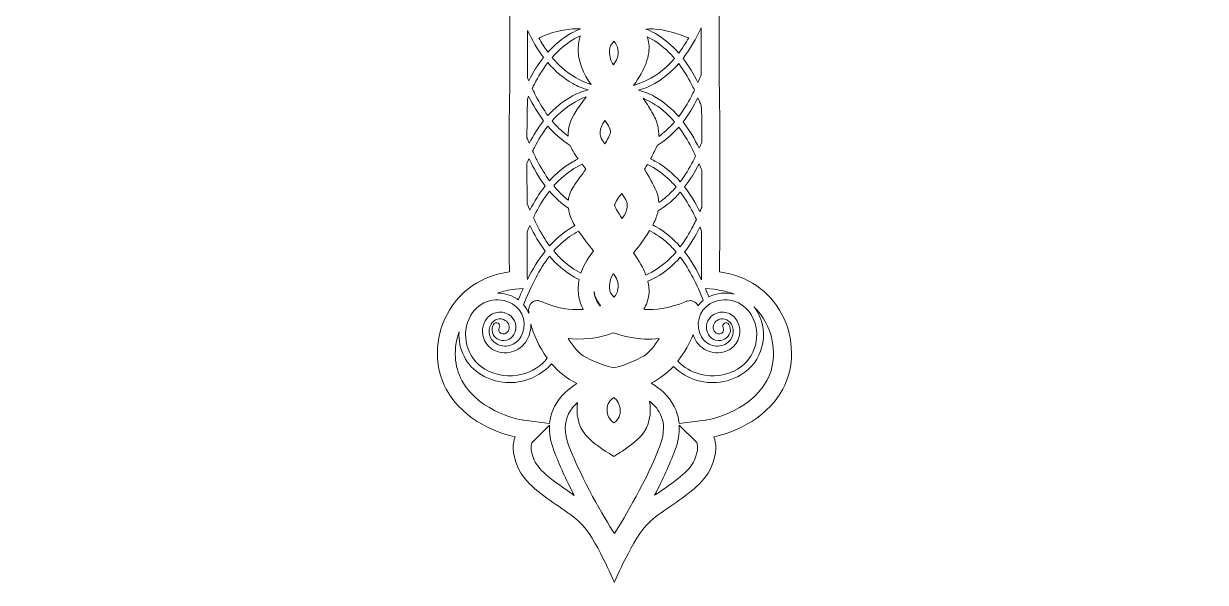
# Model space of a CAD drawing. Header units: millimetres. Extents: x -220 to 1461, y 255 to 578.
# Drawn here: x 339.9 to 599.3, y 263.3 to 386 of the extents above; entities that cross this region are included whole.
import ezdxf

# ---------------------------------------------------------------- set-up
doc = ezdxf.new("R2010")
doc.units = ezdxf.units.MM
doc.header["$MEASUREMENT"] = 0
doc.layers.add('Layer 4', color=7, linetype='Continuous')

msp = doc.modelspace()

# ---------------------------------------------------------------- linework, layer by layer
at = {"layer": 'Layer 4', "lineweight": 0}
for points, knots in [([(596.3, 449.12), (596.22, 449.14), (588.7, 451.55), (585.51, 454.9), (584.39, 456.07), (583.22, 457.77), (581.97, 459.57), (579.54, 463.1), (576.78, 467.1), (573.33, 468.6), (570.15, 469.98), (567.96, 469.7), (566.67, 469.22), (565.95, 472.42), (563.49, 480.26), (556.21, 484.31), (551.19, 487.09), (544.49, 487.06), (539.12, 484.23), (534.12, 481.6), (530.97, 476.97), (530.17, 471.14), (511.72, 471.63), (500.25, 471.9), (495.91, 471.93), (495.01, 472.93), (494.05, 473.87), (493.04, 474.77), (492.91, 480.5), (492.72, 488), (492.47, 497.28), (498.3, 498.08), (502.93, 501.23), (505.56, 506.23), (508.39, 511.59), (508.42, 518.3), (505.64, 523.31), (501.59, 530.6), (493.75, 533.06), (490.55, 533.78), (491.03, 535.07), (491.31, 537.26), (489.93, 540.44), (488.43, 543.89), (484.43, 546.65), (480.9, 549.08), (479.1, 550.32), (477.4, 551.49), (476.23, 552.61), (472.88, 555.81), (469.57, 563.13), (469.57, 563.13), (469.57, 563.13), (466.26, 555.81), (462.92, 552.61), (461.74, 551.49), (460.04, 550.32), (458.24, 549.08), (454.71, 546.65), (450.71, 543.89), (449.22, 540.44), (447.84, 537.26), (448.11, 535.07), (448.59, 533.78), (445.39, 533.06), (437.56, 530.6), (433.51, 523.31), (430.72, 518.3), (430.75, 511.59), (433.58, 506.23), (436.22, 501.23), (440.84, 498.08), (446.67, 497.28), (446.43, 488), (446.24, 480.49), (446.1, 474.77), (445.09, 473.87), (444.13, 472.93), (443.23, 471.93), (438.9, 471.9), (427.43, 471.63), (408.97, 471.14), (408.17, 476.97), (405.02, 481.6), (400.02, 484.23), (394.66, 487.06), (387.95, 487.09), (382.93, 484.31), (375.65, 480.26), (373.19, 472.42), (372.47, 469.22), (371.18, 469.7), (368.99, 469.98), (365.81, 468.6), (362.36, 467.1), (359.6, 463.1), (357.17, 459.57), (355.93, 457.77), (354.76, 456.07), (353.63, 454.9), (350.44, 451.55), (342.92, 449.14), (342.85, 449.12), (342.85, 449.12), (339.88, 448.17), (339.88, 448.17), (339.88, 448.17), (342.85, 447.23), (342.85, 447.23), (342.92, 447.21), (350.44, 444.8), (353.63, 441.45), (354.76, 440.28), (355.93, 438.58), (357.17, 436.78), (359.6, 433.25), (362.36, 429.25), (365.81, 427.75), (368.99, 426.37), (371.18, 426.65), (372.47, 427.13), (373.19, 423.93), (375.65, 416.09), (382.93, 412.04), (385.42, 410.66), (388.32, 409.97), (391.27, 409.97), (394.27, 409.97), (397.31, 410.69), (400.02, 412.11), (405.02, 414.75), (408.17, 419.38), (408.97, 425.21), (427.44, 424.71), (438.9, 424.45), (443.24, 424.42), (444.21, 423.34), (445.25, 422.32), (446.35, 421.37), (446.42, 414.11), (446.47, 407.4), (446.51, 402.83), (446.51, 402.83), (446.55, 402.83), (446.55, 402.83), (446.58, 386.22), (446.6, 368.58), (446.52, 367.64), (446.52, 367.7), (446.53, 367.74), (446.54, 367.76), (446.38, 367.13), (446.43, 347.89), (446.5, 331.46), (440.41, 330.64), (435.58, 327.35), (432.82, 322.13), (430.07, 316.91), (430, 310.45), (432.65, 305.68), (436.7, 298.39), (444.54, 295.93), (447.74, 295.21), (447.26, 293.92), (446.98, 291.73), (448.36, 288.55), (449.86, 285.1), (453.86, 282.34), (457.39, 279.91), (459.19, 278.67), (460.89, 277.5), (462.06, 276.37), (465.41, 273.18), (469.51, 263.27), (469.51, 263.27), (469.51, 263.27), (473.73, 273.18), (477.08, 276.37), (478.25, 277.5), (479.96, 278.67), (481.76, 279.91), (485.29, 282.34), (489.29, 285.1), (490.78, 288.55), (492.16, 291.73), (491.89, 293.92), (491.4, 295.21), (494.6, 295.93), (502.44, 298.39), (506.49, 305.68), (509.14, 310.45), (509.07, 316.91), (506.32, 322.13), (503.57, 327.35), (498.73, 330.64), (492.64, 331.46), (492.71, 347.89), (492.76, 367.13), (492.61, 367.76), (492.61, 367.74), (492.62, 367.7), (492.63, 367.64), (492.55, 368.58), (492.56, 386.22), (492.59, 402.83), (492.59, 402.83), (492.64, 402.83), (492.64, 402.83), (492.67, 407.4), (492.73, 414.11), (492.79, 421.37), (493.89, 422.32), (494.93, 423.34), (495.91, 424.42), (500.24, 424.45), (511.71, 424.71), (530.17, 425.21), (530.97, 419.38), (534.12, 414.75), (539.12, 412.11), (541.83, 410.69), (544.88, 409.97), (547.88, 409.97), (550.82, 409.97), (553.72, 410.66), (556.21, 412.04), (563.49, 416.09), (565.95, 423.93), (566.67, 427.13), (567.96, 426.65), (570.15, 426.37), (573.33, 427.75), (576.78, 429.25), (579.54, 433.25), (581.97, 436.78), (583.22, 438.58), (584.39, 440.28), (585.51, 441.45), (588.7, 444.8), (596.22, 447.21), (596.3, 447.23), (596.3, 447.23), (599.27, 448.17), (599.27, 448.17), (599.27, 448.17), (596.3, 449.12), (596.3, 449.12)], [0, 0, 0, 0, 1, 1, 1, 2, 2, 2, 3, 3, 3, 4, 4, 4, 5, 5, 5, 6, 6, 6, 7, 7, 7, 8, 8, 8, 9, 9, 9, 10, 10, 10, 11, 11, 11, 12, 12, 12, 13, 13, 13, 14, 14, 14, 15, 15, 15, 16, 16, 16, 17, 17, 17, 18, 18, 18, 19, 19, 19, 20, 20, 20, 21, 21, 21, 22, 22, 22, 23, 23, 23, 24, 24, 24, 25, 25, 25, 26, 26, 26, 27, 27, 27, 28, 28, 28, 29, 29, 29, 30, 30, 30, 31, 31, 31, 32, 32, 32, 33, 33, 33, 34, 34, 34, 35, 35, 35, 36, 36, 36, 37, 37, 37, 38, 38, 38, 39, 39, 39, 40, 40, 40, 41, 41, 41, 42, 42, 42, 43, 43, 43, 44, 44, 44, 45, 45, 45, 46, 46, 46, 47, 47, 47, 48, 48, 48, 49, 49, 49, 50, 50, 50, 51, 51, 51, 52, 52, 52, 53, 53, 53, 54, 54, 54, 55, 55, 55, 56, 56, 56, 57, 57, 57, 58, 58, 58, 59, 59, 59, 60, 60, 60, 61, 61, 61, 62, 62, 62, 63, 63, 63, 64, 64, 64, 65, 65, 65, 66, 66, 66, 67, 67, 67, 68, 68, 68, 69, 69, 69, 70, 70, 70, 71, 71, 71, 72, 72, 72, 73, 73, 73, 74, 74, 74, 75, 75, 75, 76, 76, 76, 77, 77, 77, 78, 78, 78, 79, 79, 79, 80, 80, 80, 81, 81, 81, 82, 82, 82, 82]), ([(454.01, 378.57), (452.76, 376.99), (451.69, 375.25), (450.75, 373.44), (450.66, 373.64), (450.57, 373.85), (450.49, 374.05), (450.5, 376.53), (450.5, 379.89), (450.5, 384.45), (451.49, 382.38), (452.64, 380.38), (454.01, 378.57)], [0, 0, 0, 0, 1, 1, 1, 2, 2, 2, 3, 3, 3, 4, 4, 4, 4]), ([(460.04, 383.86), (458.09, 382.75), (456.42, 381.33), (454.97, 379.71), (454.23, 380.72), (453.55, 381.78), (452.93, 382.88), (453.09, 382.91), (453.25, 382.95), (453.39, 383.02), (453.43, 383.03), (453.47, 383.05), (453.5, 383.06), (457.08, 384.64), (460.08, 384.9), (461.96, 384.84), (462.01, 384.84), (462.05, 384.83), (462.09, 384.83), (461.39, 384.56), (460.7, 384.24), (460.04, 383.86)], [0, 0, 0, 0, 1, 1, 1, 2, 2, 2, 3, 3, 3, 4, 4, 4, 5, 5, 5, 6, 6, 6, 7, 7, 7, 7]), ([(483.66, 379.5), (482.17, 381.21), (480.44, 382.71), (478.4, 383.86), (477.77, 384.22), (477.11, 384.54), (476.44, 384.8), (476.44, 384.8), (476.45, 384.8), (476.45, 384.8), (478.25, 384.91), (481.26, 384.7), (485.34, 383.04), (485.34, 383.04), (485.41, 383.01), (485.41, 383.01), (485.55, 382.95), (485.71, 382.9), (485.86, 382.87), (485.2, 381.7), (484.47, 380.57), (483.66, 379.5)], [0, 0, 0, 0, 1, 1, 1, 2, 2, 2, 3, 3, 3, 4, 4, 4, 5, 5, 5, 6, 6, 6, 7, 7, 7, 7]), ([(488.6, 374.76), (488.37, 374.2), (488.13, 373.63), (487.89, 373.07), (486.95, 374.93), (485.87, 376.72), (484.61, 378.35), (486.2, 380.4), (487.49, 382.69), (488.59, 385.07), (488.59, 380.63), (488.59, 377.28), (488.6, 374.76)], [0, 0, 0, 0, 1, 1, 1, 2, 2, 2, 3, 3, 3, 4, 4, 4, 4]), ([(464.46, 372.59), (462.03, 373.37), (459.81, 374.7), (457.92, 376.42), (457.19, 377.08), (456.51, 377.8), (455.88, 378.56), (456.41, 379.16), (456.97, 379.74), (457.57, 380.28), (458.92, 381.51), (460.44, 382.53), (462.07, 383.31), (461.89, 382.75), (461.75, 382.17), (461.68, 381.57), (461.22, 377.88), (462.91, 374.68), (464.46, 372.59)], [0, 0, 0, 0, 1, 1, 1, 2, 2, 2, 3, 3, 3, 4, 4, 4, 5, 5, 5, 6, 6, 6, 6]), ([(468.48, 380.11), (468.48, 380.91), (468.98, 381.62), (469.46, 382.11), (469.94, 381.58), (470.24, 381), (470.34, 380.38), (470.59, 378.85), (470.01, 377.8), (469.32, 376.96), (468.86, 377.62), (468.48, 378.59), (468.48, 380.11)], [0, 0, 0, 0, 1, 1, 1, 2, 2, 2, 3, 3, 3, 4, 4, 4, 4]), ([(480.88, 376.42), (478.84, 374.57), (476.41, 373.18), (473.76, 372.42), (476.31, 375.91), (477.43, 378.98), (477.11, 381.57), (477.04, 382.1), (476.92, 382.61), (476.75, 383.11), (478.25, 382.37), (479.64, 381.41), (480.88, 380.28), (481.54, 379.68), (482.16, 379.03), (482.74, 378.35), (482.16, 377.67), (481.54, 377.02), (480.88, 376.42)], [0, 0, 0, 0, 1, 1, 1, 2, 2, 2, 3, 3, 3, 4, 4, 4, 5, 5, 5, 6, 6, 6, 6]), ([(460.39, 372.84), (461.47, 372.22), (462.61, 371.75), (463.81, 371.43), (462.49, 371.11), (461.23, 370.6), (460.04, 369.93), (458.09, 368.82), (456.42, 367.39), (454.97, 365.77), (453.97, 367.12), (453.1, 368.57), (452.33, 370.06), (452.04, 370.61), (451.77, 371.18), (451.5, 371.75), (451.66, 372.07), (451.82, 372.39), (451.98, 372.71), (452.84, 374.36), (453.81, 375.95), (454.95, 377.41), (456.48, 375.62), (458.27, 374.04), (460.39, 372.84)], [0, 0, 0, 0, 1, 1, 1, 2, 2, 2, 3, 3, 3, 4, 4, 4, 5, 5, 5, 6, 6, 6, 7, 7, 7, 8, 8, 8, 8]), ([(483.66, 377.2), (484.73, 375.79), (485.65, 374.28), (486.47, 372.71), (486.69, 372.27), (486.91, 371.83), (487.12, 371.38), (486.91, 370.94), (486.69, 370.49), (486.47, 370.06), (485.65, 368.49), (484.73, 366.97), (483.66, 365.56), (482.17, 367.27), (480.44, 368.77), (478.4, 369.93), (477.27, 370.57), (476.08, 371.06), (474.82, 371.38), (476.08, 371.7), (477.27, 372.19), (478.4, 372.84), (480.44, 374), (482.17, 375.49), (483.66, 377.2)], [0, 0, 0, 0, 1, 1, 1, 2, 2, 2, 3, 3, 3, 4, 4, 4, 5, 5, 5, 6, 6, 6, 7, 7, 7, 8, 8, 8, 8]), ([(450.42, 360.77), (450.4, 360.81), (450.38, 360.85), (450.36, 360.88), (450.37, 364.59), (450.38, 366.88), (450.41, 367.19), (450.41, 367.19), (450.49, 368.18), (450.49, 368.18), (450.49, 368.18), (450.44, 368.19), (450.44, 368.19), (450.44, 368.51), (450.45, 368.92), (450.45, 369.45), (450.54, 369.65), (450.63, 369.86), (450.72, 370.06), (451.66, 368.15), (452.74, 366.31), (454.01, 364.63), (452.81, 363.11), (451.77, 361.45), (450.86, 359.71), (450.71, 360.06), (450.56, 360.41), (450.42, 360.77)], [0, 0, 0, 0, 1, 1, 1, 2, 2, 2, 3, 3, 3, 4, 4, 4, 5, 5, 5, 6, 6, 6, 7, 7, 7, 8, 8, 8, 9, 9, 9, 9]), ([(459.41, 361.27), (458.89, 361.65), (458.39, 362.05), (457.92, 362.48), (457.19, 363.14), (456.51, 363.86), (455.88, 364.62), (456.41, 365.22), (456.97, 365.8), (457.57, 366.35), (459.26, 367.88), (461.23, 369.11), (463.36, 369.91), (462.53, 368.81), (461.76, 367.73), (461.05, 366.65), (459.87, 364.86), (459.31, 363.01), (459.41, 361.27)], [0, 0, 0, 0, 1, 1, 1, 2, 2, 2, 3, 3, 3, 4, 4, 4, 5, 5, 5, 6, 6, 6, 6]), ([(479.05, 363.57), (478.8, 364.55), (478.38, 365.56), (477.79, 366.57), (477.11, 367.73), (476.46, 368.73), (475.87, 369.59), (477.7, 368.79), (479.39, 367.69), (480.88, 366.35), (481.54, 365.74), (482.16, 365.09), (482.74, 364.41), (482.16, 363.73), (481.54, 363.08), (480.88, 362.48), (480.38, 362.02), (479.85, 361.6), (479.3, 361.2), (479.33, 361.96), (479.25, 362.76), (479.05, 363.57)], [0, 0, 0, 0, 1, 1, 1, 2, 2, 2, 3, 3, 3, 4, 4, 4, 5, 5, 5, 6, 6, 6, 7, 7, 7, 7]), ([(488.16, 358.6), (487.16, 360.65), (485.99, 362.62), (484.61, 364.41), (485.87, 366.04), (486.95, 367.83), (487.89, 369.69), (488.14, 369.12), (488.38, 368.56), (488.61, 367.98), (488.61, 367.98), (488.68, 367.19), (488.68, 367.19), (488.71, 366.85), (488.73, 364.2), (488.73, 359.94), (488.54, 359.49), (488.35, 359.04), (488.16, 358.6)], [0, 0, 0, 0, 1, 1, 1, 2, 2, 2, 3, 3, 3, 4, 4, 4, 5, 5, 5, 6, 6, 6, 6]), ([(451.98, 358.77), (452.84, 360.42), (453.81, 362.01), (454.95, 363.48), (456.35, 361.83), (457.96, 360.39), (459.85, 359.23), (460.01, 358.82), (460.22, 358.4), (460.48, 357.96), (460.83, 357.37), (461.23, 356.81), (461.63, 356.27), (461.21, 356.08), (460.8, 355.87), (460.39, 355.64), (458.44, 354.53), (456.77, 353.11), (455.32, 351.49), (454.32, 352.83), (453.45, 354.28), (452.68, 355.77), (452.3, 356.5), (451.94, 357.25), (451.6, 358), (451.73, 358.26), (451.85, 358.51), (451.98, 358.77)], [0, 0, 0, 0, 1, 1, 1, 2, 2, 2, 3, 3, 3, 4, 4, 4, 5, 5, 5, 6, 6, 6, 7, 7, 7, 8, 8, 8, 9, 9, 9, 9]), ([(467.44, 364.74), (468.33, 363.59), (468.75, 362.65), (468.69, 362.26), (468.64, 361.89), (468.4, 361.09), (467.46, 359.56), (467.2, 359.94), (467, 360.23), (466.88, 360.41), (466.88, 360.41), (466.84, 360.47), (466.84, 360.47), (466.32, 361.37), (466.05, 362.82), (467.44, 364.74)], [0, 0, 0, 0, 1, 1, 1, 2, 2, 2, 3, 3, 3, 4, 4, 4, 5, 5, 5, 5]), ([(478.75, 355.64), (478.34, 355.87), (477.91, 356.09), (477.48, 356.28), (477.96, 357.16), (478.4, 358.03), (478.79, 358.91), (478.83, 359), (478.87, 359.11), (478.91, 359.21), (480.73, 360.32), (482.3, 361.7), (483.66, 363.26), (484.73, 361.85), (485.65, 360.34), (486.47, 358.77), (486.78, 358.15), (487.08, 357.53), (487.38, 356.9), (487.19, 356.52), (487.01, 356.14), (486.81, 355.77), (486, 354.2), (485.08, 352.68), (484.01, 351.27), (482.52, 352.98), (480.79, 354.48), (478.75, 355.64)], [0, 0, 0, 0, 1, 1, 1, 2, 2, 2, 3, 3, 3, 4, 4, 4, 5, 5, 5, 6, 6, 6, 7, 7, 7, 8, 8, 8, 9, 9, 9, 9]), ([(450.42, 346.48), (450.41, 346.51), (450.39, 346.54), (450.37, 346.57), (450.37, 349.76), (450.36, 352.7), (450.36, 355.3), (450.51, 355.64), (450.65, 355.98), (450.81, 356.32), (451.81, 354.21), (452.97, 352.18), (454.36, 350.34), (453.07, 348.72), (451.97, 346.92), (451.01, 345.05), (450.81, 345.53), (450.61, 346), (450.42, 346.48)], [0, 0, 0, 0, 1, 1, 1, 2, 2, 2, 3, 3, 3, 4, 4, 4, 5, 5, 5, 6, 6, 6, 6]), ([(458.27, 348.19), (457.53, 348.86), (456.86, 349.58), (456.23, 350.33), (456.76, 350.94), (457.32, 351.51), (457.92, 352.06), (459.28, 353.3), (460.82, 354.34), (462.49, 355.11), (462.75, 354.74), (463.02, 354.37), (463.29, 354), (463.01, 353.62), (462.73, 353.23), (462.45, 352.84), (462.28, 352.61), (462.1, 352.37), (461.92, 352.12), (461.42, 351.47), (460.91, 350.78), (460.48, 350.04), (459.9, 349.06), (459.56, 348.15), (459.44, 347.25), (459.44, 347.24), (459.44, 347.23), (459.44, 347.22), (459.04, 347.53), (458.64, 347.85), (458.27, 348.19)], [0, 0, 0, 0, 1, 1, 1, 2, 2, 2, 3, 3, 3, 4, 4, 4, 5, 5, 5, 6, 6, 6, 7, 7, 7, 8, 8, 8, 9, 9, 9, 10, 10, 10, 10]), ([(479.3, 346.67), (479.28, 347.54), (479.12, 348.37), (478.79, 349.1), (478.06, 350.74), (477.17, 352.39), (476.13, 354), (476.35, 354.35), (476.57, 354.7), (476.78, 355.05), (478.39, 354.28), (479.89, 353.27), (481.23, 352.06), (481.89, 351.45), (482.51, 350.8), (483.09, 350.12), (482.51, 349.44), (481.89, 348.79), (481.23, 348.19), (480.62, 347.64), (479.98, 347.13), (479.3, 346.67)], [0, 0, 0, 0, 1, 1, 1, 2, 2, 2, 3, 3, 3, 4, 4, 4, 5, 5, 5, 6, 6, 6, 7, 7, 7, 7]), ([(484.96, 350.12), (486.17, 351.69), (487.22, 353.41), (488.13, 355.19), (488.33, 354.72), (488.53, 354.25), (488.72, 353.77), (488.73, 353.76), (488.73, 353.76), (488.73, 353.76), (488.73, 351.29), (488.72, 348.55), (488.71, 345.61), (488.58, 345.3), (488.45, 344.99), (488.32, 344.69), (487.36, 346.6), (486.26, 348.45), (484.96, 350.12)], [0, 0, 0, 0, 1, 1, 1, 2, 2, 2, 3, 3, 3, 4, 4, 4, 5, 5, 5, 6, 6, 6, 6]), ([(452.33, 344.48), (453.18, 346.13), (454.16, 347.72), (455.29, 349.19), (456.51, 347.76), (457.89, 346.49), (459.46, 345.42), (459.62, 344.16), (460.1, 342.88), (460.89, 341.62), (460.72, 341.53), (460.56, 341.44), (460.39, 341.35), (458.48, 340.27), (456.81, 338.83), (455.33, 337.18), (454.33, 338.54), (453.45, 339.98), (452.68, 341.48), (452.36, 342.1), (452.06, 342.72), (451.77, 343.35), (451.95, 343.73), (452.14, 344.11), (452.33, 344.48)], [0, 0, 0, 0, 1, 1, 1, 2, 2, 2, 3, 3, 3, 4, 4, 4, 5, 5, 5, 6, 6, 6, 7, 7, 7, 8, 8, 8, 8]), ([(469.58, 346.15), (469.63, 346.46), (470.14, 347.41), (471.15, 348.7), (471.15, 348.7), (471.72, 347.9), (471.72, 347.9), (471.72, 347.9), (472.08, 347.29), (472.08, 347.29), (472.48, 346.42), (472.65, 345.01), (471.27, 343.17), (470.22, 344.64), (469.62, 345.79), (469.58, 346.15)], [0, 0, 0, 0, 1, 1, 1, 2, 2, 2, 3, 3, 3, 4, 4, 4, 5, 5, 5, 5]), ([(478.75, 341.35), (478.49, 341.5), (478.23, 341.63), (477.97, 341.76), (478.46, 342.66), (478.83, 343.56), (479.05, 344.44), (479.08, 344.57), (479.11, 344.71), (479.14, 344.85), (481.01, 345.97), (482.62, 347.38), (484.01, 348.97), (485.08, 347.57), (486, 346.05), (486.81, 344.48), (487.07, 343.99), (487.31, 343.48), (487.55, 342.98), (487.31, 342.48), (487.07, 341.98), (486.81, 341.48), (486, 339.91), (485.08, 338.39), (484.01, 336.99), (482.52, 338.69), (480.79, 340.19), (478.75, 341.35)], [0, 0, 0, 0, 1, 1, 1, 2, 2, 2, 3, 3, 3, 4, 4, 4, 5, 5, 5, 6, 6, 6, 7, 7, 7, 8, 8, 8, 9, 9, 9, 9]), ([(450.43, 330.59), (450.42, 333.94), (450.4, 337.18), (450.39, 340.26), (450.59, 340.72), (450.78, 341.19), (450.99, 341.65), (451.95, 339.68), (453.06, 337.77), (454.37, 336.04), (452.84, 334.12), (451.54, 331.98), (450.44, 329.77), (450.44, 329.77), (450.43, 330.59), (450.43, 330.59)], [0, 0, 0, 0, 1, 1, 1, 2, 2, 2, 3, 3, 3, 4, 4, 4, 5, 5, 5, 5]), ([(457.92, 337.77), (459.06, 338.81), (460.33, 339.7), (461.69, 340.42), (462.67, 338.99), (463.75, 337.55), (464.96, 336.07), (463.99, 334.88), (462.87, 333.19), (462.19, 331.17), (460.78, 331.91), (459.45, 332.82), (458.27, 333.9), (457.53, 334.57), (456.86, 335.29), (456.23, 336.05), (456.76, 336.65), (457.32, 337.23), (457.92, 337.77)], [0, 0, 0, 0, 1, 1, 1, 2, 2, 2, 3, 3, 3, 4, 4, 4, 5, 5, 5, 6, 6, 6, 6]), ([(473.74, 335.62), (474.57, 336.6), (475.82, 338.2), (477.24, 340.53), (478.68, 339.79), (480.02, 338.86), (481.23, 337.77), (481.89, 337.17), (482.51, 336.52), (483.09, 335.84), (482.51, 335.16), (481.89, 334.51), (481.23, 333.9), (479.81, 332.62), (478.21, 331.56), (476.47, 330.77), (475.91, 332.28), (475, 333.9), (473.74, 335.62)], [0, 0, 0, 0, 1, 1, 1, 2, 2, 2, 3, 3, 3, 4, 4, 4, 5, 5, 5, 6, 6, 6, 6]), ([(484.96, 335.84), (486.26, 337.51), (487.36, 339.36), (488.32, 341.27), (488.45, 340.98), (488.57, 340.68), (488.7, 340.39), (488.69, 337.27), (488.67, 333.98), (488.66, 330.59), (488.66, 330.59), (488.66, 329.71), (488.66, 329.71), (487.62, 331.88), (486.41, 333.96), (484.96, 335.84)], [0, 0, 0, 0, 1, 1, 1, 2, 2, 2, 3, 3, 3, 4, 4, 4, 5, 5, 5, 5]), ([(453.51, 324.94), (453.47, 324.96), (453.43, 324.98), (453.39, 324.99), (453.14, 325.1), (452.87, 325.16), (452.61, 325.16), (452.61, 325.16), (452.61, 325.16), (452.61, 325.16), (452.23, 325.16), (451.87, 325.05), (451.56, 324.83), (450.74, 324.25), (450.66, 323.29), (450.76, 322.31), (450.49, 323.02), (450.09, 323.68), (449.59, 324.26), (450.3, 325.98), (451.53, 328.64), (452.33, 330.19), (453.18, 331.84), (454.16, 333.43), (455.29, 334.9), (456.83, 333.1), (458.62, 331.53), (460.74, 330.32), (461.09, 330.12), (461.45, 329.94), (461.82, 329.77), (461.61, 328.72), (461.53, 327.6), (461.68, 326.44), (461.82, 325.29), (462.17, 324.21), (462.73, 323.21), (462.48, 323.19), (462.22, 323.18), (461.96, 323.17), (460.08, 323.11), (457.08, 323.37), (453.51, 324.94)], [0, 0, 0, 0, 1, 1, 1, 2, 2, 2, 3, 3, 3, 4, 4, 4, 5, 5, 5, 6, 6, 6, 7, 7, 7, 8, 8, 8, 9, 9, 9, 10, 10, 10, 11, 11, 11, 12, 12, 12, 13, 13, 13, 14, 14, 14, 14]), ([(487.88, 324), (487.75, 324.32), (487.54, 324.6), (487.22, 324.83), (486.7, 325.2), (485.99, 325.27), (485.41, 325), (485.41, 325), (485.33, 324.96), (485.33, 324.96), (481.26, 323.31), (478.25, 323.1), (476.45, 323.21), (476.29, 323.22), (476.14, 323.23), (475.98, 323.25), (476.59, 324.25), (476.97, 325.32), (477.11, 326.44), (477.23, 327.37), (477.15, 328.37), (476.89, 329.43), (477.53, 329.68), (478.15, 329.98), (478.75, 330.32), (480.79, 331.48), (482.52, 332.98), (484.01, 334.69), (485.08, 333.28), (486, 331.76), (486.81, 330.19), (487.65, 328.57), (488.39, 326.89), (489.07, 325.2), (488.62, 324.84), (488.22, 324.44), (487.88, 324)], [0, 0, 0, 0, 1, 1, 1, 2, 2, 2, 3, 3, 3, 4, 4, 4, 5, 5, 5, 6, 6, 6, 7, 7, 7, 8, 8, 8, 9, 9, 9, 10, 10, 10, 11, 11, 11, 12, 12, 12, 12]), ([(469.32, 331.05), (470.01, 330.21), (470.59, 329.16), (470.34, 327.63), (470.24, 327.01), (469.94, 326.43), (469.46, 325.9), (468.98, 326.39), (468.48, 327.1), (468.48, 327.9), (468.48, 329.42), (468.86, 330.39), (469.32, 331.05)], [0, 0, 0, 0, 1, 1, 1, 2, 2, 2, 3, 3, 3, 4, 4, 4, 4]), ([(447.74, 327.63), (447.74, 327.63), (449.5, 327.79), (449.5, 327.79), (449.13, 326.96), (448.79, 326.14), (448.47, 325.32), (448.29, 325.45), (448.11, 325.57), (447.91, 325.69), (446.68, 326.41), (445.3, 326.79), (443.91, 326.81), (445.1, 327.22), (446.39, 327.5), (447.74, 327.63)], [0, 0, 0, 0, 1, 1, 1, 2, 2, 2, 3, 3, 3, 4, 4, 4, 5, 5, 5, 5]), ([(466.48, 324.06), (466.44, 324.04), (466.41, 324.03), (466.37, 324.02), (465.66, 324.86), (465.24, 325.82), (465.11, 326.87), (465.09, 326.96), (465.09, 327.05), (465.08, 327.15), (465.26, 325.89), (465.86, 324.84), (466.48, 324.06)], [0, 0, 0, 0, 1, 1, 1, 2, 2, 2, 3, 3, 3, 4, 4, 4, 4]), ([(495.85, 326.56), (493.97, 327.04), (492.01, 326.82), (490.28, 325.96), (490.04, 326.57), (489.79, 327.18), (489.53, 327.8), (489.53, 327.8), (491.35, 327.63), (491.35, 327.63), (492.96, 327.48), (494.47, 327.12), (495.85, 326.56)], [0, 0, 0, 0, 1, 1, 1, 2, 2, 2, 3, 3, 3, 4, 4, 4, 4]), ([(438.05, 321.96), (438.95, 323.53), (440.4, 324.65), (442.13, 325.11), (443.84, 325.56), (445.63, 325.31), (447.16, 324.41), (449.64, 322.95), (450.48, 319.71), (449.04, 317.19), (448.5, 316.25), (447.63, 315.58), (446.59, 315.3), (445.56, 315.03), (444.49, 315.18), (443.58, 315.72), (442.11, 316.58), (441.62, 318.49), (442.47, 319.98), (442.78, 320.52), (443.28, 320.9), (443.87, 321.06), (444.46, 321.22), (445.07, 321.13), (445.6, 320.82), (446.41, 320.34), (446.68, 319.28), (446.21, 318.46), (446.05, 318.17), (445.79, 317.97), (445.48, 317.89), (445.17, 317.81), (444.85, 317.85), (444.58, 318.02), (444.18, 318.25), (444.05, 318.76), (444.28, 319.16), (444.48, 319.52), (444.36, 319.97), (444, 320.18), (443.65, 320.38), (443.2, 320.26), (442.99, 319.9), (442.36, 318.8), (442.73, 317.38), (443.82, 316.74), (444.44, 316.37), (445.16, 316.27), (445.85, 316.46), (446.55, 316.64), (447.14, 317.09), (447.5, 317.72), (448.37, 319.25), (447.86, 321.21), (446.35, 322.1), (445.48, 322.61), (444.47, 322.75), (443.49, 322.49), (442.51, 322.23), (441.69, 321.6), (441.18, 320.71), (439.93, 318.53), (440.67, 315.71), (442.82, 314.44), (444.08, 313.7), (445.56, 313.49), (446.97, 313.87), (448.39, 314.25), (449.59, 315.16), (450.33, 316.45), (450.96, 317.57), (451.24, 318.79), (451.22, 319.99), (451.78, 317.91), (452.9, 315.1), (454.82, 312.49), (453.39, 310.78), (451.49, 309.56), (449.31, 308.98), (446.53, 308.24), (443.62, 308.64), (441.14, 310.11), (437.07, 312.51), (435.68, 317.83), (438.05, 321.96)], [0, 0, 0, 0, 1, 1, 1, 2, 2, 2, 3, 3, 3, 4, 4, 4, 5, 5, 5, 6, 6, 6, 7, 7, 7, 8, 8, 8, 9, 9, 9, 10, 10, 10, 11, 11, 11, 12, 12, 12, 13, 13, 13, 14, 14, 14, 15, 15, 15, 16, 16, 16, 17, 17, 17, 18, 18, 18, 19, 19, 19, 20, 20, 20, 21, 21, 21, 22, 22, 22, 23, 23, 23, 24, 24, 24, 25, 25, 25, 26, 26, 26, 27, 27, 27, 28, 28, 28, 28]), ([(499.64, 321.96), (502.01, 317.83), (500.62, 312.51), (496.56, 310.11), (494.07, 308.65), (491.16, 308.24), (488.38, 308.98), (486.49, 309.48), (484.8, 310.47), (483.46, 311.84), (485, 313.77), (486.09, 315.85), (486.81, 317.7), (486.95, 317.27), (487.14, 316.86), (487.37, 316.45), (488.11, 315.16), (489.3, 314.25), (490.72, 313.87), (492.13, 313.49), (493.61, 313.7), (494.87, 314.44), (497.02, 315.71), (497.76, 318.53), (496.51, 320.71), (496, 321.6), (495.18, 322.23), (494.2, 322.49), (493.22, 322.75), (492.21, 322.61), (491.34, 322.1), (489.83, 321.21), (489.32, 319.25), (490.19, 317.72), (490.56, 317.09), (491.14, 316.64), (491.84, 316.46), (492.53, 316.27), (493.25, 316.37), (493.87, 316.74), (494.96, 317.38), (495.33, 318.8), (494.7, 319.9), (494.49, 320.26), (494.04, 320.38), (493.69, 320.18), (493.33, 319.97), (493.21, 319.52), (493.41, 319.16), (493.64, 318.76), (493.51, 318.25), (493.12, 318.02), (492.84, 317.85), (492.52, 317.81), (492.22, 317.89), (491.9, 317.97), (491.64, 318.17), (491.48, 318.46), (491.01, 319.28), (491.28, 320.34), (492.09, 320.82), (492.62, 321.13), (493.23, 321.22), (493.82, 321.06), (494.41, 320.9), (494.91, 320.52), (495.22, 319.98), (496.07, 318.49), (495.58, 316.58), (494.12, 315.72), (493.2, 315.18), (492.13, 315.03), (491.1, 315.3), (490.06, 315.58), (489.19, 316.25), (488.65, 317.19), (487.21, 319.71), (488.05, 322.95), (490.53, 324.41), (492.06, 325.31), (493.85, 325.56), (495.56, 325.11), (497.29, 324.65), (498.74, 323.53), (499.64, 321.96)], [0, 0, 0, 0, 1, 1, 1, 2, 2, 2, 3, 3, 3, 4, 4, 4, 5, 5, 5, 6, 6, 6, 7, 7, 7, 8, 8, 8, 9, 9, 9, 10, 10, 10, 11, 11, 11, 12, 12, 12, 13, 13, 13, 14, 14, 14, 15, 15, 15, 16, 16, 16, 17, 17, 17, 18, 18, 18, 19, 19, 19, 20, 20, 20, 21, 21, 21, 22, 22, 22, 23, 23, 23, 24, 24, 24, 25, 25, 25, 26, 26, 26, 27, 27, 27, 28, 28, 28, 28]), ([(502.8, 320.29), (504.95, 316.21), (505.03, 311.23), (503.01, 307.59), (498.98, 300.35), (489.55, 298.88), (489.47, 298.86), (489.47, 298.86), (483.76, 298.14), (483.76, 298.14), (483.64, 299.46), (483.28, 300.71), (482.68, 301.89), (481.46, 304.28), (479.48, 305.92), (477.62, 307.02), (479.55, 308), (481.16, 309.29), (482.49, 310.71), (484, 309.2), (485.89, 308.11), (488, 307.55), (489.04, 307.27), (490.09, 307.14), (491.13, 307.14), (493.28, 307.14), (495.4, 307.71), (497.31, 308.84), (502.07, 311.65), (503.69, 317.86), (500.93, 322.69), (500.7, 323.09), (500.44, 323.46), (500.16, 323.8), (501.2, 322.8), (502.09, 321.63), (502.8, 320.29)], [0, 0, 0, 0, 1, 1, 1, 2, 2, 2, 3, 3, 3, 4, 4, 4, 5, 5, 5, 6, 6, 6, 7, 7, 7, 8, 8, 8, 9, 9, 9, 10, 10, 10, 11, 11, 11, 12, 12, 12, 12]), ([(449.65, 298.86), (449.56, 298.87), (440.11, 300.34), (436.08, 307.59), (434.38, 310.66), (434.18, 314.68), (435.44, 318.31), (435.19, 314.58), (436.99, 310.84), (440.38, 308.84), (442.29, 307.71), (444.41, 307.14), (446.56, 307.14), (447.6, 307.14), (448.65, 307.27), (449.69, 307.55), (452.07, 308.18), (454.16, 309.48), (455.76, 311.3), (457.22, 309.6), (459.05, 308.05), (461.34, 306.94), (459.52, 305.84), (457.61, 304.22), (456.42, 301.89), (455.82, 300.71), (455.46, 299.46), (455.34, 298.14), (455.34, 298.14), (449.65, 298.86), (449.65, 298.86)], [0, 0, 0, 0, 1, 1, 1, 2, 2, 2, 3, 3, 3, 4, 4, 4, 5, 5, 5, 6, 6, 6, 7, 7, 7, 8, 8, 8, 9, 9, 9, 10, 10, 10, 10]), ([(469.44, 310.37), (468.67, 310.53), (466.3, 311.11), (463.28, 312.7), (461.65, 313.55), (460.33, 315.3), (459.41, 316.84), (464.25, 316.23), (468.31, 317.71), (468.9, 317.94), (468.99, 317.97), (469.15, 318.02), (469.37, 318.11), (470.99, 317.5), (474.93, 316.28), (479.37, 316.83), (478.45, 315.29), (477.13, 313.55), (475.5, 312.7), (472.5, 311.12), (470.19, 310.53), (469.44, 310.37)], [0, 0, 0, 0, 1, 1, 1, 2, 2, 2, 3, 3, 3, 4, 4, 4, 5, 5, 5, 6, 6, 6, 7, 7, 7, 7]), ([(470.84, 301.04), (470.84, 300.02), (470.6, 299.21), (469.44, 298.28), (468.24, 299.23), (467.97, 300.06), (467.94, 301.09), (467.9, 302.56), (468.72, 303.42), (469.45, 303.89), (470.03, 303.38), (470.84, 302.41), (470.84, 301.04)], [0, 0, 0, 0, 1, 1, 1, 2, 2, 2, 3, 3, 3, 4, 4, 4, 4]), ([(469.55, 274.02), (467.25, 277.64), (462.46, 285.61), (459.51, 293.42), (458.51, 296.05), (458.51, 298.37), (459.5, 300.31), (459.99, 301.29), (460.71, 302.1), (461.47, 302.77), (461.45, 302.61), (461.43, 302.46), (461.41, 302.3), (461.09, 299.34), (462, 296.69), (463.98, 294.84), (465.52, 293.4), (467.46, 292.15), (468.47, 291.54), (468.47, 291.54), (469.43, 290.95), (469.43, 290.95), (469.43, 290.95), (470.34, 291.5), (470.34, 291.5), (470.45, 291.57), (472.91, 293.07), (474.81, 294.84), (476.78, 296.68), (477.67, 299.25), (477.38, 302.28), (477.35, 302.54), (477.3, 302.82), (477.23, 303.1), (478.16, 302.37), (479.02, 301.45), (479.6, 300.31), (480.59, 298.37), (480.58, 296.05), (479.59, 293.42), (476.64, 285.61), (471.84, 277.64), (469.55, 274.02)], [0, 0, 0, 0, 1, 1, 1, 2, 2, 2, 3, 3, 3, 4, 4, 4, 5, 5, 5, 6, 6, 6, 7, 7, 7, 8, 8, 8, 9, 9, 9, 10, 10, 10, 11, 11, 11, 12, 12, 12, 13, 13, 13, 14, 14, 14, 14]), ([(459.6, 283.16), (456.51, 285.29), (453.01, 287.71), (451.96, 290.12), (450.89, 292.59), (451.36, 293.75), (451.46, 293.95), (451.46, 293.95), (455.31, 297.81), (455.31, 297.81), (455.21, 296.05), (455.53, 294.17), (456.28, 292.2), (457.42, 289.16), (458.92, 285.87), (460.74, 282.38), (460.36, 282.64), (459.98, 282.9), (459.6, 283.16)], [0, 0, 0, 0, 1, 1, 1, 2, 2, 2, 3, 3, 3, 4, 4, 4, 5, 5, 5, 6, 6, 6, 6]), ([(487.13, 290.12), (486.08, 287.71), (482.58, 285.29), (479.49, 283.16), (479.11, 282.91), (478.74, 282.65), (478.36, 282.39), (480.18, 285.88), (481.67, 289.16), (482.82, 292.2), (483.57, 294.17), (483.89, 296.04), (483.78, 297.8), (483.78, 297.8), (487.63, 293.96), (487.63, 293.96), (487.74, 293.73), (488.19, 292.58), (487.13, 290.12)], [0, 0, 0, 0, 1, 1, 1, 2, 2, 2, 3, 3, 3, 4, 4, 4, 5, 5, 5, 6, 6, 6, 6])]:
    msp.add_open_spline(points, degree=3, knots=knots, dxfattribs=at)

doc.saveas('drawing.dxf')
